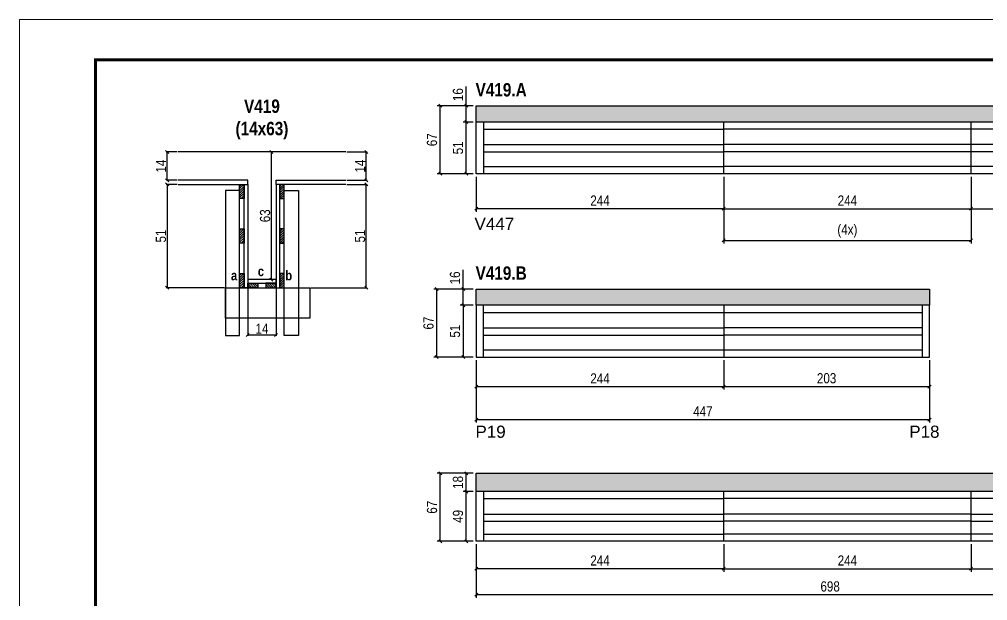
# Model space of a CAD drawing. Extents: x 3309 to 9563, y -2522 to 14608.
# Drawn here: x 4908 to 5863, y 11737 to 12311 of the extents above; entities that cross this region are included whole.
import ezdxf

# ---------------------------------------------------------------- set-up
doc = ezdxf.new("R2010")
doc.units = 0
doc.linetypes.add('DASHED', pattern=[0.75, 0.5, -0.25])
for name, color, linetype in [('5', 5, 'Continuous'), ('COTA', 241, 'Continuous'), ('detalhes', 4, 'Continuous'), ('NOMENCLATURA', 7, 'Continuous'), ('Painéis', 200, 'Continuous'), ('SARR_2.2x7', 40, 'Continuous'), ('SARR_3.5x7', 81, 'Continuous')]:
    doc.layers.add(name, color=color, linetype=linetype)
for name, color, linetype, lineweight in [('CONCRETO', 251, 'Continuous', 25), ('Folhas', 255, 'Continuous', 9), ('SARRAFO DE PRESSAO', 251, 'DASHED', 9)]:
    doc.layers.add(name, color=color, linetype=linetype, lineweight=lineweight)
doc.styles.add('COTA TECNICA', font='techl___.ttf', dxfattribs={"height": 10})
doc.styles.add('COTA TECNICA 2X', font='techl___.ttf', dxfattribs={"height": 10})
doc.styles.get("Standard").update_dxf_attribs({"font": 'arial.ttf'})
doc.styles.add('TECNICA', font='techb___.ttf', dxfattribs={"height": 10})
doc.dimstyles.new('PAINEL', dxfattribs={"dimtxt": 10, "dimasz": 3, "dimexe": 3, "dimexo": 3, "dimgap": 3, "dimtad": 1, "dimdec": 1, "dimzin": 12, "dimdsep": 46, "dimtxsty": 'COTA TECNICA', "dimblk1": 'OBLIQUE', "dimblk2": 'OBLIQUE', "dimsah": 1, "dimcen": 0.9, "dimclrd": 4, "dimclre": 4, "dimclrt": 240, "dimadec": 1, "dimazin": 3, "dimtfac": 1, "dimtdec": 1, "dimtmove": 0, "dimatfit": 3, "dimfxl": 1, "dimtolj": 1, "dimtzin": 12, "dimarcsym": 0})
doc.dimstyles.new('SECAO', dxfattribs={"dimscale": 0.333333, "dimtxt": 5, "dimasz": 9, "dimexe": 3, "dimexo": 3, "dimgap": 3, "dimtad": 1, "dimdec": 1, "dimlfac": 0.5, "dimzin": 12, "dimdsep": 46, "dimtxsty": 'COTA TECNICA 2X', "dimblk1": 'OBLIQUE', "dimblk2": 'OBLIQUE', "dimsah": 1, "dimcen": 0.9, "dimclrd": 4, "dimclre": 4, "dimclrt": 240, "dimadec": 1, "dimazin": 3, "dimtfac": 1, "dimtdec": 1, "dimtmove": 0, "dimatfit": 3, "dimfxl": 1, "dimtolj": 1, "dimtzin": 12, "dimarcsym": 0})
pattern_1 = [(45, (-118387.018, -21131.5717), (-1.122532015, 1.122532015), [])]

# ---------------------------------------------------------------- blocks, each defined once
blk = doc.blocks.new('9999999999')
at = {"layer": 'Folhas'}
blk.add_lwpolyline([(98138.98, 34190.21), (99623.98, 34190.21), (99623.98, 35240.21), (98138.98, 35240.21)], close=True, dxfattribs=at)
at = {"layer": 'Folhas', "color": 30, "const_width": 3}
blk.add_lwpolyline([(98213.98, 34230.21), (99583.98, 34230.21), (99583.98, 35200.21), (98213.98, 35200.21)], close=True, dxfattribs=at)
blk = doc.blocks.new('_Oblique')
at = {"color": 0, "linetype": 'ByBlock', "lineweight": -2}
blk.add_line((-0.5, -0.5), (0.5, 0.5), dxfattribs=at)
blk = doc.blocks.new('*D1393')
at = {"layer": 'COTA', "color": 4, "lineweight": -2, "transparency": 16777216}
for p, q in [((5063.45, 12147.97), (5052.66, 12147.97)), ((5053.66, 12147.97), (5053.66, 12045.97)), ((5110.15, 12045.97), (5052.66, 12045.97))]:
    blk.add_line(p, q, dxfattribs=at)
at = {"layer": 'Defpoints', "color": 0, "transparency": 16777216}
for p in [(5064.45, 12147.97), (5053.66, 12045.97), (5111.15, 12045.97, 0)]:
    blk.add_point(p, dxfattribs=at)
at = {"layer": 'COTA', "color": 4, "lineweight": -2, "transparency": 16777216, "xscale": 3, "yscale": 3, "zscale": 3}
for p, rotation in [((5053.66, 12147.97), 90), ((5053.66, 12045.97), 270)]:
    blk.add_blockref('_Oblique', p, dxfattribs=dict(at, rotation=rotation))
at = {"layer": 'COTA', "color": 240, "transparency": 16777216, "insert": (5047.55, 12096.97), "char_height": 10, "attachment_point": 5, "rotation": 90, "style": 'COTA TECNICA 2X'}
blk.add_mtext('\\A1;51', dxfattribs=at)
blk = doc.blocks.new('*D1394')
at = {"layer": 'COTA', "color": 4, "lineweight": -2, "transparency": 16777216}
for p, q in [((5160.15, 12179.97), (5155.48, 12179.97)), ((5156.48, 12053.97), (5156.48, 12179.97)), ((5160.15, 12053.97), (5155.48, 12053.97))]:
    blk.add_line(p, q, dxfattribs=at)
at = {"layer": 'Defpoints', "color": 0, "transparency": 16777216}
for p in [(5156.48, 12179.97), (5161.15, 12179.97), (5161.15, 12053.97)]:
    blk.add_point(p, dxfattribs=at)
at = {"layer": 'COTA', "color": 4, "lineweight": -2, "transparency": 16777216, "xscale": 3, "yscale": 3, "zscale": 3}
for p, rotation in [((5156.48, 12179.97), 90), ((5156.48, 12053.97), 270)]:
    blk.add_blockref('_Oblique', p, dxfattribs=dict(at, rotation=rotation))
at = {"layer": 'COTA', "color": 240, "transparency": 16777216, "insert": (5150.26, 12116.97), "char_height": 10, "attachment_point": 5, "rotation": 90, "style": 'COTA TECNICA 2X'}
blk.add_mtext('\\A1;63', dxfattribs=at)
blk = doc.blocks.new('*D1395')
at = {"layer": 'COTA', "color": 4, "lineweight": -2, "transparency": 16777216}
for p, q in [((5063.45, 12179.97), (5052.66, 12179.97)), ((5053.66, 12151.97), (5053.66, 12179.97)), ((5063.45, 12151.97), (5052.66, 12151.97))]:
    blk.add_line(p, q, dxfattribs=at)
at = {"layer": 'Defpoints', "color": 0, "transparency": 16777216}
for p in [(5053.66, 12179.97), (5064.45, 12179.97), (5064.45, 12151.97)]:
    blk.add_point(p, dxfattribs=at)
at = {"layer": 'COTA', "color": 4, "lineweight": -2, "transparency": 16777216, "xscale": 3, "yscale": 3, "zscale": 3}
for p, rotation in [((5053.66, 12179.97), 90), ((5053.66, 12151.97), 270)]:
    blk.add_blockref('_Oblique', p, dxfattribs=dict(at, rotation=rotation))
at = {"layer": 'COTA', "color": 240, "transparency": 16777216, "insert": (5047.59, 12165.97), "char_height": 10, "attachment_point": 5, "rotation": 90, "style": 'COTA TECNICA 2X'}
blk.add_mtext('\\A1;14', dxfattribs=at)
blk = doc.blocks.new('*D1396')
at = {"layer": 'COTA', "color": 4, "lineweight": -2, "transparency": 16777216}
for p, q in [((5133.15, 12044.97), (5133.15, 11998.52)), ((5161.15, 12044.97), (5161.15, 11998.52)), ((5133.15, 11999.52), (5161.15, 11999.52))]:
    blk.add_line(p, q, dxfattribs=at)
at = {"layer": 'Defpoints', "color": 0, "transparency": 16777216}
for p in [(5133.15, 12045.97), (5161.15, 12045.97), (5161.15, 11999.52)]:
    blk.add_point(p, dxfattribs=at)
at = {"layer": 'COTA', "color": 4, "lineweight": -2, "transparency": 16777216, "xscale": 3, "yscale": 3, "zscale": 3, "rotation": 180}
blk.add_blockref('_Oblique', (5133.15, 11999.52), dxfattribs=at)
at = {"layer": 'COTA', "color": 4, "lineweight": -2, "transparency": 16777216, "xscale": 3, "yscale": 3, "zscale": 3}
blk.add_blockref('_Oblique', (5161.15, 11999.52), dxfattribs=at)
at = {"layer": 'COTA', "color": 240, "transparency": 16777216, "insert": (5147.15, 12005.59), "char_height": 10, "attachment_point": 5, "style": 'COTA TECNICA 2X'}
blk.add_mtext('\\A1;14', dxfattribs=at)
blk = doc.blocks.new('*D1397')
at = {"layer": 'COTA', "color": 4, "lineweight": -2, "transparency": 16777216}
for p, q in [((5230.85, 12147.97), (5251.08, 12147.97)), ((5250.08, 12045.97), (5250.08, 12147.97)), ((5195.34, 12045.97), (5251.08, 12045.97))]:
    blk.add_line(p, q, dxfattribs=at)
at = {"layer": 'Defpoints', "color": 0, "transparency": 16777216}
for p in [(5229.85, 12147.97), (5250.08, 12147.97), (5194.34, 12045.97)]:
    blk.add_point(p, dxfattribs=at)
at = {"layer": 'COTA', "color": 4, "lineweight": -2, "transparency": 16777216, "xscale": 3, "yscale": 3, "zscale": 3}
for p, rotation in [((5250.08, 12147.97), 90), ((5250.08, 12045.97), 270)]:
    blk.add_blockref('_Oblique', p, dxfattribs=dict(at, rotation=rotation))
at = {"layer": 'COTA', "color": 240, "transparency": 16777216, "insert": (5243.97, 12096.97), "char_height": 10, "attachment_point": 5, "rotation": 90, "style": 'COTA TECNICA 2X'}
blk.add_mtext('\\A1;51', dxfattribs=at)
blk = doc.blocks.new('*D1398')
at = {"layer": 'COTA', "color": 4, "lineweight": -2, "transparency": 16777216}
for p, q in [((5230.85, 12179.97), (5251.08, 12179.97)), ((5250.08, 12151.97), (5250.08, 12179.97)), ((5230.85, 12151.97), (5251.08, 12151.97))]:
    blk.add_line(p, q, dxfattribs=at)
at = {"layer": 'Defpoints', "color": 0, "transparency": 16777216}
for p in [(5229.85, 12179.97), (5250.08, 12179.97), (5229.85, 12151.97)]:
    blk.add_point(p, dxfattribs=at)
at = {"layer": 'COTA', "color": 4, "lineweight": -2, "transparency": 16777216, "xscale": 3, "yscale": 3, "zscale": 3}
for p, rotation in [((5250.08, 12179.97), 90), ((5250.08, 12151.97), 270)]:
    blk.add_blockref('_Oblique', p, dxfattribs=dict(at, rotation=rotation))
at = {"layer": 'COTA', "color": 240, "transparency": 16777216, "insert": (5244.01, 12165.97), "char_height": 10, "attachment_point": 5, "rotation": 90, "style": 'COTA TECNICA 2X'}
blk.add_mtext('\\A1;14', dxfattribs=at)
blk = doc.blocks.new('*D1399')
at = {"layer": 'COTA', "color": 4, "linetype": 'ByBlock', "lineweight": -2, "transparency": 16777216}
for p, q in [((5358.62, 12155.46), (5358.62, 12120.92)), ((5602.62, 12155.46), (5602.62, 12120.92)), ((5602.62, 12123.92), (5358.62, 12123.92))]:
    blk.add_line(p, q, dxfattribs=at)
at = {"layer": 'Defpoints', "color": 0, "linetype": 'ByBlock', "transparency": 16777216}
for p in [(5358.62, 12158.46), (5602.62, 12158.46), (5358.62, 12123.92)]:
    blk.add_point(p, dxfattribs=at)
at = {"layer": 'COTA', "color": 4, "linetype": 'ByBlock', "lineweight": -2, "transparency": 16777216, "xscale": 3, "yscale": 3, "zscale": 3, "rotation": 180}
blk.add_blockref('_Oblique', (5358.62, 12123.92), dxfattribs=at)
at = {"layer": 'COTA', "color": 4, "linetype": 'ByBlock', "lineweight": -2, "transparency": 16777216, "xscale": 3, "yscale": 3, "zscale": 3}
blk.add_blockref('_Oblique', (5602.62, 12123.92), dxfattribs=at)
at = {"layer": 'COTA', "color": 240, "linetype": 'ByBlock', "transparency": 16777216, "insert": (5480.62, 12131.99), "char_height": 10, "attachment_point": 5, "style": 'COTA TECNICA'}
blk.add_mtext('\\A1;244', dxfattribs=at)
blk = doc.blocks.new('*D1400')
at = {"layer": 'COTA', "color": 4, "lineweight": -2, "transparency": 16777216}
for p, q in [((5602.62, 12155.46), (5602.62, 12120.92)), ((5846.62, 12155.46), (5846.62, 12120.92)), ((5602.62, 12123.92), (5846.62, 12123.92))]:
    blk.add_line(p, q, dxfattribs=at)
at = {"layer": 'Defpoints', "color": 0, "transparency": 16777216}
for p in [(5602.62, 12158.46, 0), (5846.62, 12158.46, 0), (5846.62, 12123.92)]:
    blk.add_point(p, dxfattribs=at)
at = {"layer": 'COTA', "color": 4, "lineweight": -2, "transparency": 16777216, "xscale": 3, "yscale": 3, "zscale": 3, "rotation": 180}
blk.add_blockref('_Oblique', (5602.62, 12123.92), dxfattribs=at)
at = {"layer": 'COTA', "color": 4, "lineweight": -2, "transparency": 16777216, "xscale": 3, "yscale": 3, "zscale": 3}
blk.add_blockref('_Oblique', (5846.62, 12123.92), dxfattribs=at)
at = {"layer": 'COTA', "color": 240, "transparency": 16777216, "insert": (5724.62, 12131.99), "char_height": 10, "attachment_point": 5, "style": 'COTA TECNICA'}
blk.add_mtext('\\A1;244', dxfattribs=at)
blk = doc.blocks.new('*D1401')
at = {"layer": 'COTA', "color": 4, "lineweight": -2, "transparency": 16777216}
for p, q in [((5846.62, 12155.46), (5846.62, 12120.92)), ((5995.62, 12155.46), (5995.62, 12120.92)), ((5846.62, 12123.92), (5995.62, 12123.92))]:
    blk.add_line(p, q, dxfattribs=at)
at = {"layer": 'Defpoints', "color": 0, "transparency": 16777216}
for p in [(5846.62, 12158.46, 0), (5995.62, 12158.46, 0), (5995.62, 12123.92)]:
    blk.add_point(p, dxfattribs=at)
at = {"layer": 'COTA', "color": 4, "lineweight": -2, "transparency": 16777216, "xscale": 3, "yscale": 3, "zscale": 3, "rotation": 180}
blk.add_blockref('_Oblique', (5846.62, 12123.92), dxfattribs=at)
at = {"layer": 'COTA', "color": 4, "lineweight": -2, "transparency": 16777216, "xscale": 3, "yscale": 3, "zscale": 3}
blk.add_blockref('_Oblique', (5995.62, 12123.92), dxfattribs=at)
at = {"layer": 'COTA', "color": 240, "transparency": 16777216, "insert": (5921.12, 12132.02), "char_height": 10, "attachment_point": 5, "style": 'COTA TECNICA'}
blk.add_mtext('\\A1;149', dxfattribs=at)
blk = doc.blocks.new('*D1402')
at = {"layer": 'COTA', "color": 4, "lineweight": -2, "transparency": 16777216}
for p, q in [((5355.62, 12209.46), (5345.67, 12209.46)), ((5348.67, 12158.46), (5348.67, 12209.46)), ((5355.62, 12158.46), (5345.67, 12158.46))]:
    blk.add_line(p, q, dxfattribs=at)
at = {"layer": 'Defpoints', "color": 0, "transparency": 16777216}
for p in [(5348.67, 12209.46), (5358.62, 12209.46), (5358.62, 12158.46)]:
    blk.add_point(p, dxfattribs=at)
at = {"layer": 'COTA', "color": 4, "lineweight": -2, "transparency": 16777216, "xscale": 3, "yscale": 3, "zscale": 3}
for p, rotation in [((5348.67, 12209.46), 90), ((5348.67, 12158.46), 270)]:
    blk.add_blockref('_Oblique', p, dxfattribs=dict(at, rotation=rotation))
at = {"layer": 'COTA', "color": 240, "transparency": 16777216, "insert": (5340.56, 12183.96), "char_height": 10, "attachment_point": 5, "rotation": 90, "style": 'COTA TECNICA'}
blk.add_mtext('\\A1;51', dxfattribs=at)
blk = doc.blocks.new('*D1403')
at = {"layer": 'COTA', "color": 4, "lineweight": -2, "transparency": 16777216}
for p, q in [((5348.67, 12225.46), (5348.67, 12244.48)), ((5355.62, 12225.46), (5345.67, 12225.46)), ((5348.67, 12209.46), (5348.67, 12225.46)), ((5355.62, 12209.46), (5345.67, 12209.46))]:
    blk.add_line(p, q, dxfattribs=at)
at = {"layer": 'Defpoints', "color": 0, "transparency": 16777216}
for p in [(5348.67, 12225.46), (5358.62, 12225.46), (5358.62, 12209.46)]:
    blk.add_point(p, dxfattribs=at)
at = {"layer": 'COTA', "color": 4, "lineweight": -2, "transparency": 16777216, "xscale": 3, "yscale": 3, "zscale": 3}
for p, rotation in [((5348.67, 12225.46), 90), ((5348.67, 12209.46), 270)]:
    blk.add_blockref('_Oblique', p, dxfattribs=dict(at, rotation=rotation))
at = {"layer": 'COTA', "color": 240, "transparency": 16777216, "insert": (5340.57, 12236.47), "char_height": 10, "attachment_point": 5, "rotation": 90, "style": 'COTA TECNICA'}
blk.add_mtext('\\A1;16', dxfattribs=at)
blk = doc.blocks.new('*D1404')
at = {"layer": 'COTA', "color": 4, "lineweight": -2, "transparency": 16777216}
for p, q in [((5355.62, 12225.46), (5320.04, 12225.46)), ((5323.04, 12158.46), (5323.04, 12225.46)), ((5355.62, 12158.46), (5320.04, 12158.46))]:
    blk.add_line(p, q, dxfattribs=at)
at = {"layer": 'Defpoints', "color": 0, "transparency": 16777216}
for p in [(5323.04, 12225.46), (5358.62, 12225.46), (5358.62, 12158.46)]:
    blk.add_point(p, dxfattribs=at)
at = {"layer": 'COTA', "color": 4, "lineweight": -2, "transparency": 16777216, "xscale": 3, "yscale": 3, "zscale": 3}
for p, rotation in [((5323.04, 12225.46), 90), ((5323.04, 12158.46), 270)]:
    blk.add_blockref('_Oblique', p, dxfattribs=dict(at, rotation=rotation))
at = {"layer": 'COTA', "color": 240, "transparency": 16777216, "insert": (5314.94, 12191.96), "char_height": 10, "attachment_point": 5, "rotation": 90, "style": 'COTA TECNICA'}
blk.add_mtext('\\A1;67', dxfattribs=at)
blk = doc.blocks.new('*D1405')
at = {"layer": 'COTA', "color": 4, "lineweight": -2, "transparency": 16777216}
for p, q in [((5602.62, 12155.46), (5602.62, 12089.69)), ((5846.62, 12155.46), (5846.62, 12089.69)), ((5602.62, 12092.69), (5846.62, 12092.69))]:
    blk.add_line(p, q, dxfattribs=at)
at = {"layer": 'Defpoints', "color": 0, "transparency": 16777216}
for p in [(5602.62, 12158.46), (5846.62, 12158.46), (5846.62, 12092.69)]:
    blk.add_point(p, dxfattribs=at)
at = {"layer": 'COTA', "color": 4, "lineweight": -2, "transparency": 16777216, "xscale": 3, "yscale": 3, "zscale": 3, "rotation": 180}
blk.add_blockref('_Oblique', (5602.62, 12092.69), dxfattribs=at)
at = {"layer": 'COTA', "color": 4, "lineweight": -2, "transparency": 16777216, "xscale": 3, "yscale": 3, "zscale": 3}
blk.add_blockref('_Oblique', (5846.62, 12092.69), dxfattribs=at)
at = {"layer": 'COTA', "color": 240, "transparency": 16777216, "insert": (5724.62, 12101.91), "char_height": 10, "attachment_point": 5, "style": 'COTA TECNICA'}
blk.add_mtext('\\A1;(4x)', dxfattribs=at)
blk = doc.blocks.new('*D1410')
at = {"layer": 'COTA', "color": 4, "lineweight": -2, "transparency": 16777216}
for p, q in [((5358.62, 11974.66), (5358.62, 11912.99)), ((5805.62, 11974.66), (5805.62, 11912.99)), ((5358.62, 11915.99), (5805.62, 11915.99))]:
    blk.add_line(p, q, dxfattribs=at)
at = {"layer": 'Defpoints', "color": 0, "transparency": 16777216}
for p in [(5358.62, 11977.66), (5805.62, 11977.66), (5805.62, 11915.99)]:
    blk.add_point(p, dxfattribs=at)
at = {"layer": 'COTA', "color": 4, "lineweight": -2, "transparency": 16777216, "xscale": 3, "yscale": 3, "zscale": 3, "rotation": 180}
blk.add_blockref('_Oblique', (5358.62, 11915.99), dxfattribs=at)
at = {"layer": 'COTA', "color": 4, "lineweight": -2, "transparency": 16777216, "xscale": 3, "yscale": 3, "zscale": 3}
blk.add_blockref('_Oblique', (5805.62, 11915.99), dxfattribs=at)
at = {"layer": 'COTA', "color": 240, "transparency": 16777216, "insert": (5582.12, 11924.07), "char_height": 10, "attachment_point": 5, "style": 'COTA TECNICA'}
blk.add_mtext('\\A1;447', dxfattribs=at)
blk = doc.blocks.new('*D1411')
at = {"layer": 'COTA', "color": 4, "lineweight": -2, "transparency": 16777216}
for p, q in [((5358.62, 11974.66), (5358.62, 11945.48)), ((5602.62, 11974.66), (5602.62, 11945.48)), ((5358.62, 11948.48), (5602.62, 11948.48))]:
    blk.add_line(p, q, dxfattribs=at)
at = {"layer": 'Defpoints', "color": 0, "transparency": 16777216}
for p in [(5358.62, 11977.66), (5602.62, 11977.66), (5602.62, 11948.48)]:
    blk.add_point(p, dxfattribs=at)
at = {"layer": 'COTA', "color": 4, "lineweight": -2, "transparency": 16777216, "xscale": 3, "yscale": 3, "zscale": 3, "rotation": 180}
blk.add_blockref('_Oblique', (5358.62, 11948.48), dxfattribs=at)
at = {"layer": 'COTA', "color": 4, "lineweight": -2, "transparency": 16777216, "xscale": 3, "yscale": 3, "zscale": 3}
blk.add_blockref('_Oblique', (5602.62, 11948.48), dxfattribs=at)
at = {"layer": 'COTA', "color": 240, "transparency": 16777216, "insert": (5480.62, 11956.55), "char_height": 10, "attachment_point": 5, "style": 'COTA TECNICA'}
blk.add_mtext('\\A1;244', dxfattribs=at)
blk = doc.blocks.new('*D1406')
at = {"layer": 'COTA', "color": 4, "lineweight": -2, "transparency": 16777216}
for p, q in [((5602.62, 11974.66), (5602.62, 11945.48)), ((5805.62, 11974.66), (5805.62, 11945.48)), ((5602.62, 11948.48), (5805.62, 11948.48))]:
    blk.add_line(p, q, dxfattribs=at)
at = {"layer": 'Defpoints', "color": 0, "transparency": 16777216}
for p in [(5602.62, 11977.66), (5805.62, 11977.66), (5805.62, 11948.48)]:
    blk.add_point(p, dxfattribs=at)
at = {"layer": 'COTA', "color": 4, "lineweight": -2, "transparency": 16777216, "xscale": 3, "yscale": 3, "zscale": 3, "rotation": 180}
blk.add_blockref('_Oblique', (5602.62, 11948.48), dxfattribs=at)
at = {"layer": 'COTA', "color": 4, "lineweight": -2, "transparency": 16777216, "xscale": 3, "yscale": 3, "zscale": 3}
blk.add_blockref('_Oblique', (5805.62, 11948.48), dxfattribs=at)
at = {"layer": 'COTA', "color": 240, "transparency": 16777216, "insert": (5704.12, 11956.7), "char_height": 10, "attachment_point": 5, "style": 'COTA TECNICA'}
blk.add_mtext('\\A1;203', dxfattribs=at)
blk = doc.blocks.new('*D1407')
at = {"layer": 'COTA', "color": 4, "lineweight": -2, "transparency": 16777216}
for p, q in [((5355.62, 12028.66), (5342.72, 12028.66)), ((5345.72, 12028.66), (5345.72, 11977.66)), ((5355.62, 11977.66), (5342.72, 11977.66))]:
    blk.add_line(p, q, dxfattribs=at)
at = {"layer": 'Defpoints', "color": 0, "transparency": 16777216}
for p in [(5358.62, 12028.66), (5345.72, 11977.66), (5358.62, 11977.66)]:
    blk.add_point(p, dxfattribs=at)
at = {"layer": 'COTA', "color": 4, "lineweight": -2, "transparency": 16777216, "xscale": 3, "yscale": 3, "zscale": 3}
for p, rotation in [((5345.72, 12028.66), 90), ((5345.72, 11977.66), 270)]:
    blk.add_blockref('_Oblique', p, dxfattribs=dict(at, rotation=rotation))
at = {"layer": 'COTA', "color": 240, "transparency": 16777216, "insert": (5337.61, 12003.16), "char_height": 10, "attachment_point": 5, "rotation": 90, "style": 'COTA TECNICA'}
blk.add_mtext('\\A1;51', dxfattribs=at)
blk = doc.blocks.new('*D1408')
at = {"layer": 'COTA', "color": 4, "lineweight": -2, "transparency": 16777216}
for p, q in [((5345.72, 12044.66), (5345.72, 12063.67)), ((5355.62, 12044.66), (5342.72, 12044.66)), ((5345.72, 12028.66), (5345.72, 12044.66)), ((5355.62, 12028.66), (5342.72, 12028.66))]:
    blk.add_line(p, q, dxfattribs=at)
at = {"layer": 'Defpoints', "color": 0, "transparency": 16777216}
for p in [(5345.72, 12044.66), (5358.62, 12044.66), (5358.62, 12028.66)]:
    blk.add_point(p, dxfattribs=at)
at = {"layer": 'COTA', "color": 4, "lineweight": -2, "transparency": 16777216, "xscale": 3, "yscale": 3, "zscale": 3}
for p, rotation in [((5345.72, 12044.66), 90), ((5345.72, 12028.66), 270)]:
    blk.add_blockref('_Oblique', p, dxfattribs=dict(at, rotation=rotation))
at = {"layer": 'COTA', "color": 240, "transparency": 16777216, "insert": (5337.62, 12055.67), "char_height": 10, "attachment_point": 5, "rotation": 90, "style": 'COTA TECNICA'}
blk.add_mtext('\\A1;16', dxfattribs=at)
blk = doc.blocks.new('*D1409')
at = {"layer": 'COTA', "color": 4, "lineweight": -2, "transparency": 16777216}
for p, q in [((5355.62, 12044.66), (5316.56, 12044.66)), ((5319.56, 11977.66), (5319.56, 12044.66)), ((5355.62, 11977.66), (5316.56, 11977.66))]:
    blk.add_line(p, q, dxfattribs=at)
at = {"layer": 'Defpoints', "color": 0, "transparency": 16777216}
for p in [(5319.56, 12044.66), (5358.62, 12044.66), (5358.62, 11977.66)]:
    blk.add_point(p, dxfattribs=at)
at = {"layer": 'COTA', "color": 4, "lineweight": -2, "transparency": 16777216, "xscale": 3, "yscale": 3, "zscale": 3}
for p, rotation in [((5319.56, 12044.66), 90), ((5319.56, 11977.66), 270)]:
    blk.add_blockref('_Oblique', p, dxfattribs=dict(at, rotation=rotation))
at = {"layer": 'COTA', "color": 240, "transparency": 16777216, "insert": (5311.45, 12011.16), "char_height": 10, "attachment_point": 5, "rotation": 90, "style": 'COTA TECNICA'}
blk.add_mtext('\\A1;67', dxfattribs=at)
blk = doc.blocks.new('*D1412')
at = {"layer": 'COTA', "color": 4, "linetype": 'ByBlock', "lineweight": -2, "transparency": 16777216}
for p, q in [((5358.62, 11792.99), (5358.62, 11765.87)), ((5602.62, 11792.99), (5602.62, 11765.87)), ((5602.62, 11768.87), (5358.62, 11768.87))]:
    blk.add_line(p, q, dxfattribs=at)
at = {"layer": 'Defpoints', "color": 0, "linetype": 'ByBlock', "transparency": 16777216}
for p in [(5358.62, 11795.99), (5602.62, 11795.99), (5358.62, 11768.87)]:
    blk.add_point(p, dxfattribs=at)
at = {"layer": 'COTA', "color": 4, "linetype": 'ByBlock', "lineweight": -2, "transparency": 16777216, "xscale": 3, "yscale": 3, "zscale": 3, "rotation": 180}
blk.add_blockref('_Oblique', (5358.62, 11768.87), dxfattribs=at)
at = {"layer": 'COTA', "color": 4, "linetype": 'ByBlock', "lineweight": -2, "transparency": 16777216, "xscale": 3, "yscale": 3, "zscale": 3}
blk.add_blockref('_Oblique', (5602.62, 11768.87), dxfattribs=at)
at = {"layer": 'COTA', "color": 240, "linetype": 'ByBlock', "transparency": 16777216, "insert": (5480.62, 11776.94), "char_height": 10, "attachment_point": 5, "style": 'COTA TECNICA'}
blk.add_mtext('\\A1;244', dxfattribs=at)
blk = doc.blocks.new('*D1413')
at = {"layer": 'COTA', "color": 4, "lineweight": -2, "transparency": 16777216}
for p, q in [((5602.62, 11792.99), (5602.62, 11765.87)), ((5846.62, 11792.99), (5846.62, 11765.87)), ((5602.62, 11768.87), (5846.62, 11768.87))]:
    blk.add_line(p, q, dxfattribs=at)
at = {"layer": 'Defpoints', "color": 0, "transparency": 16777216}
for p in [(5602.62, 11795.99, 0), (5846.62, 11795.99, 0), (5846.62, 11768.87)]:
    blk.add_point(p, dxfattribs=at)
at = {"layer": 'COTA', "color": 4, "lineweight": -2, "transparency": 16777216, "xscale": 3, "yscale": 3, "zscale": 3, "rotation": 180}
blk.add_blockref('_Oblique', (5602.62, 11768.87), dxfattribs=at)
at = {"layer": 'COTA', "color": 4, "lineweight": -2, "transparency": 16777216, "xscale": 3, "yscale": 3, "zscale": 3}
blk.add_blockref('_Oblique', (5846.62, 11768.87), dxfattribs=at)
at = {"layer": 'COTA', "color": 240, "transparency": 16777216, "insert": (5724.62, 11776.94), "char_height": 10, "attachment_point": 5, "style": 'COTA TECNICA'}
blk.add_mtext('\\A1;244', dxfattribs=at)
blk = doc.blocks.new('*D1414')
at = {"layer": 'COTA', "color": 4, "lineweight": -2, "transparency": 16777216}
for p, q in [((5846.62, 11792.99), (5846.62, 11765.87)), ((6056.62, 11792.99), (6056.62, 11765.87)), ((5846.62, 11768.87), (6056.62, 11768.87))]:
    blk.add_line(p, q, dxfattribs=at)
at = {"layer": 'Defpoints', "color": 0, "transparency": 16777216}
for p in [(5846.62, 11795.99, 0), (6056.62, 11795.99, 0), (6056.62, 11768.87)]:
    blk.add_point(p, dxfattribs=at)
at = {"layer": 'COTA', "color": 4, "lineweight": -2, "transparency": 16777216, "xscale": 3, "yscale": 3, "zscale": 3, "rotation": 180}
blk.add_blockref('_Oblique', (5846.62, 11768.87), dxfattribs=at)
at = {"layer": 'COTA', "color": 4, "lineweight": -2, "transparency": 16777216, "xscale": 3, "yscale": 3, "zscale": 3}
blk.add_blockref('_Oblique', (6056.62, 11768.87), dxfattribs=at)
at = {"layer": 'COTA', "color": 240, "transparency": 16777216, "insert": (5951.62, 11776.97), "char_height": 10, "attachment_point": 5, "style": 'COTA TECNICA'}
blk.add_mtext('\\A1;210', dxfattribs=at)
blk = doc.blocks.new('*D1415')
at = {"layer": 'COTA', "color": 4, "lineweight": -2, "transparency": 16777216}
for p, q in [((5358.62, 11792.99), (5358.62, 11740.21)), ((6056.62, 11792.99), (6056.62, 11740.21)), ((6056.62, 11743.21), (5358.62, 11743.21))]:
    blk.add_line(p, q, dxfattribs=at)
at = {"layer": 'Defpoints', "color": 0, "transparency": 16777216}
for p in [(5358.62, 11795.99, 0), (6056.62, 11795.99, 0), (5358.62, 11743.21)]:
    blk.add_point(p, dxfattribs=at)
at = {"layer": 'COTA', "color": 4, "lineweight": -2, "transparency": 16777216, "xscale": 3, "yscale": 3, "zscale": 3, "rotation": 180}
blk.add_blockref('_Oblique', (5358.62, 11743.21), dxfattribs=at)
at = {"layer": 'COTA', "color": 4, "lineweight": -2, "transparency": 16777216, "xscale": 3, "yscale": 3, "zscale": 3}
blk.add_blockref('_Oblique', (6056.62, 11743.21), dxfattribs=at)
at = {"layer": 'COTA', "color": 240, "transparency": 16777216, "insert": (5707.62, 11751.34), "char_height": 10, "attachment_point": 5, "style": 'COTA TECNICA'}
blk.add_mtext('\\A1;698', dxfattribs=at)
blk = doc.blocks.new('*D1416')
at = {"layer": 'COTA', "color": 4, "lineweight": -2, "transparency": 16777216}
for p, q in [((5355.62, 11844.99), (5345.67, 11844.99)), ((5348.67, 11795.99), (5348.67, 11844.99)), ((5355.62, 11795.99), (5345.67, 11795.99))]:
    blk.add_line(p, q, dxfattribs=at)
at = {"layer": 'Defpoints', "color": 0, "transparency": 16777216}
for p in [(5348.67, 11844.99), (5358.62, 11844.99), (5358.62, 11795.99)]:
    blk.add_point(p, dxfattribs=at)
at = {"layer": 'COTA', "color": 4, "lineweight": -2, "transparency": 16777216, "xscale": 3, "yscale": 3, "zscale": 3}
for p, rotation in [((5348.67, 11844.99), 90), ((5348.67, 11795.99), 270)]:
    blk.add_blockref('_Oblique', p, dxfattribs=dict(at, rotation=rotation))
at = {"layer": 'COTA', "color": 240, "transparency": 16777216, "insert": (5340.57, 11820.49), "char_height": 10, "attachment_point": 5, "rotation": 90, "style": 'COTA TECNICA'}
blk.add_mtext('\\A1;49', dxfattribs=at)
blk = doc.blocks.new('*D1417')
at = {"layer": 'COTA', "color": 4, "lineweight": -2, "transparency": 16777216}
for p, q in [((5355.62, 11862.99), (5345.67, 11862.99)), ((5348.67, 11844.99), (5348.67, 11862.99)), ((5355.62, 11844.99), (5345.67, 11844.99))]:
    blk.add_line(p, q, dxfattribs=at)
at = {"layer": 'Defpoints', "color": 0, "transparency": 16777216}
for p in [(5348.67, 11862.99), (5358.62, 11862.99), (5358.62, 11844.99)]:
    blk.add_point(p, dxfattribs=at)
at = {"layer": 'COTA', "color": 4, "lineweight": -2, "transparency": 16777216, "xscale": 3, "yscale": 3, "zscale": 3}
for p, rotation in [((5348.67, 11862.99), 90), ((5348.67, 11844.99), 270)]:
    blk.add_blockref('_Oblique', p, dxfattribs=dict(at, rotation=rotation))
at = {"layer": 'COTA', "color": 240, "transparency": 16777216, "insert": (5340.57, 11853.99), "char_height": 10, "attachment_point": 5, "rotation": 90, "style": 'COTA TECNICA'}
blk.add_mtext('\\A1;18', dxfattribs=at)
blk = doc.blocks.new('*D1418')
at = {"layer": 'COTA', "color": 4, "lineweight": -2, "transparency": 16777216}
for p, q in [((5355.62, 11862.99), (5320.04, 11862.99)), ((5323.04, 11795.99), (5323.04, 11862.99)), ((5355.62, 11795.99), (5320.04, 11795.99))]:
    blk.add_line(p, q, dxfattribs=at)
at = {"layer": 'Defpoints', "color": 0, "transparency": 16777216}
for p in [(5323.04, 11862.99), (5358.62, 11862.99), (5358.62, 11795.99)]:
    blk.add_point(p, dxfattribs=at)
at = {"layer": 'COTA', "color": 4, "lineweight": -2, "transparency": 16777216, "xscale": 3, "yscale": 3, "zscale": 3}
for p, rotation in [((5323.04, 11862.99), 90), ((5323.04, 11795.99), 270)]:
    blk.add_blockref('_Oblique', p, dxfattribs=dict(at, rotation=rotation))
at = {"layer": 'COTA', "color": 240, "transparency": 16777216, "insert": (5314.94, 11829.49), "char_height": 10, "attachment_point": 5, "rotation": 90, "style": 'COTA TECNICA'}
blk.add_mtext('\\A1;67', dxfattribs=at)

msp = doc.modelspace()

# ---------------------------------------------------------------- hatches: boundary and pattern name
at = {"layer": 'COTA'}
h = msp.add_hatch(dxfattribs=at)
h.set_pattern_fill('AR-CONC', color=256, scale=0.03)
h.set_pattern_definition([(50, (1616.512, 2673.1487), (5.46554, -0.4781726), [0.5715, -6.2865]), (355, (1616.512, 2673.1487), (-1.0573026, 5.7317054), [0.4572, -5.0292175]), (100.451445, (1616.9676, 2673.109), (4.4082374, 5.2535326), [0.4857003, -5.3427073]), (46.1842, (1616.512, 2674.673), (8.1323712, -1.26127), [0.85725, -9.42975]), (96.63556, (1617.19, 2674.568), (7.122124, 7.422784), [0.728551, -8.014068]), (351.18415, (1616.512, 2674.673), (7.122124, 7.422784), [0.685799, -7.543792]), (21, (1617.274, 2674.2917), (4.5484317, -3.067956), [0.5715, -6.2865]), (326, (1617.274, 2674.2917), (1.854061, 5.525639), [0.4572, -5.0292]), (71.451445, (1617.653, 2674.036), (6.4024926, 2.457683), [0.4857003, -5.342698]), (37.5, (1616.5122, 2673.1487), (0.0926581, 2.53665117), [0, -4.96824, 0, -5.1054, 0, -5.04825]), (7.5, (1616.5122, 2673.1487), (2.0045899, 3.00541724), [0, -2.91084, 0, -4.85394, 0, -1.92405]), (327.5, (1614.813, 2673.1487), (4.06771786, -0.1718623), [0, -1.905, 0, -5.9436, 0, -7.8867]), (317.5, (1614.051, 2673.1487), (4.4438754, 0.7627947), [0, -2.4765, 0, -3.94716, 0, -5.6007])])
h.paths.add_polyline_path([(5995.62, 12209.46), (5995.62, 12225.46), (5358.62, 12225.46), (5358.62, 12209.46)])
h = msp.add_hatch(dxfattribs=at)
h.set_pattern_fill('AR-CONC', color=256, scale=0.03)
h.set_pattern_definition([(50, (1634.7224, -160.5186), (5.46554, -0.4781726), [0.5715, -6.2865]), (355, (1634.7224, -160.5186), (-1.0573026, 5.7317054), [0.4572, -5.0292175]), (100.451445, (1635.178, -160.5585), (4.4082374, 5.2535326), [0.4857003, -5.3427073]), (46.1842, (1634.7224, -158.9946), (8.1323712, -1.26127), [0.85725, -9.42975]), (96.63556, (1635.4, -159.1), (7.122124, 7.4227837), [0.7285507, -8.014068]), (351.18415, (1634.722, -158.995), (7.122124, 7.422784), [0.685799, -7.543792]), (21, (1635.4844, -159.3756), (4.5484317, -3.067956), [0.5715, -6.2865]), (326, (1635.4844, -159.3756), (1.8540609, 5.525639), [0.4572, -5.0292]), (71.451445, (1635.8634, -159.6313), (6.4024926, 2.457683), [0.4857003, -5.3426981]), (37.5, (1634.7224, -160.5186), (0.0926581, 2.53665117), [0, -4.96824, 0, -5.1054, 0, -5.04825]), (7.5, (1634.7224, -160.5186), (2.0045899, 3.00541724), [0, -2.91084, 0, -4.85394, 0, -1.92405]), (327.5, (1633.0231, -160.5186), (4.06771786, -0.17186232), [0, -1.905, 0, -5.9436, 0, -7.8867]), (317.5, (1632.261, -160.5186), (4.4438754, 0.7627947), [0, -2.4765, 0, -3.94716, 0, -5.6007])])
h.paths.add_polyline_path([(5358.62, 12044.66), (5358.62, 12028.66), (5805.62, 12028.66), (5805.62, 12044.66)])
h = msp.add_hatch(dxfattribs=at)
h.set_pattern_fill('AR-CONC', color=256, scale=0.03)
h.set_pattern_definition([(50, (0, -13.512), (5.46554, -0.4781726), [0.5715, -6.2865]), (355, (0, -13.512), (-1.0573026, 5.7317054), [0.4572, -5.0292175]), (100.451445, (0.4555, -13.552), (4.4082374, 5.2535326), [0.4857003, -5.3427073]), (46.1842, (0, -11.988), (8.1323712, -1.26127), [0.85725, -9.42975]), (96.63556, (0.678, -12.093), (7.122124, 7.4227837), [0.7285507, -8.014068]), (351.18415, (0, -11.988), (7.122124, 7.422784), [0.685799, -7.543792]), (21, (0.762, -12.369), (4.5484317, -3.067956), [0.5715, -6.2865]), (326, (0.762, -12.369), (1.8540609, 5.525639), [0.4572, -5.0292]), (71.451445, (1.141, -12.625), (6.4024926, 2.457683), [0.4857003, -5.3426981]), (37.5, (0, -13.5122), (0.0926581, 2.53665117), [0, -4.96824, 0, -5.1054, 0, -5.04825]), (7.5, (0, -13.5122), (2.0045899, 3.00541724), [0, -2.91084, 0, -4.85394, 0, -1.92405]), (327.5, (-1.6993, -13.5122), (4.06771786, -0.17186232), [0, -1.905, 0, -5.9436, 0, -7.8867]), (317.5, (-2.4613, -13.5122), (4.4438754, 0.7627947), [0, -2.4765, 0, -3.94716, 0, -5.6007])])
h.paths.add_polyline_path([(6086.62, 11846.99), (6269.62, 11846.99), (6269.62, 11862.99), (5358.62, 11862.99), (5358.62, 11844.99), (6056.62, 11844.99), (6056.62, 11795.99), (6086.62, 11795.99)])
at = {"layer": 'SARR_2.2x7'}
h = msp.add_hatch(dxfattribs=at)
h.set_pattern_fill('ANSI31', color=256, scale=0.5)
h.set_pattern_definition([(45, (-118387.018, -21087.5717), (-1.122532015, 1.122532015), [])])
h.paths.add_polyline_path([(5125.15, 12133.97), (5129.55, 12133.97), (5129.55, 12147.97), (5125.15, 12147.97)])
h = msp.add_hatch(dxfattribs=at)
h.set_pattern_fill('ANSI31', color=256, scale=0.5)
h.set_pattern_definition([(45, (-118397.018, -21087.5717), (-1.122532015, 1.122532015), [])])
h.paths.add_polyline_path([(5169.15, 12133.97), (5164.75, 12133.97), (5164.75, 12147.97), (5169.15, 12147.97)])
h = msp.add_hatch(dxfattribs=at)
h.set_pattern_fill('ANSI31', color=256, scale=0.5)
h.set_pattern_definition(pattern_1)
h.paths.add_polyline_path([(5125.15, 12089.97), (5129.55, 12089.97), (5129.55, 12103.97), (5125.15, 12103.97)])
h = msp.add_hatch(dxfattribs=at)
h.set_pattern_fill('ANSI31', color=256, scale=0.5)
h.set_pattern_definition(pattern_1)
h.paths.add_polyline_path([(5169.15, 12089.97), (5164.75, 12089.97), (5164.75, 12103.97), (5169.15, 12103.97)])
h = msp.add_hatch(dxfattribs=at)
h.set_pattern_fill('ANSI31', color=256, scale=0.5)
h.set_pattern_definition([(45, (-118387.018, -21175.5717), (-1.122532015, 1.122532015), [])])
h.paths.add_polyline_path([(5125.15, 12045.97), (5129.55, 12045.97), (5129.55, 12059.97), (5125.15, 12059.97)])
h = msp.add_hatch(dxfattribs=at)
h.set_pattern_fill('ANSI31', color=256, scale=0.5)
h.set_pattern_definition([(45, (-118397.018, -21175.5717), (-1.122532015, 1.122532015), [])])
h.paths.add_polyline_path([(5169.15, 12045.97), (5164.75, 12045.97), (5164.75, 12059.97), (5169.15, 12059.97)])
h = msp.add_hatch(dxfattribs=at)
h.set_pattern_fill('ANSI31', color=256, scale=0.5, angle=90)
h.set_pattern_definition([(135, (38368.6903, -111466.2027), (-1.122532015, -1.122532015), [])])
h.paths.add_polyline_path([(5143.15, 12045.97), (5143.15, 12050.37), (5133.15, 12050.37), (5133.15, 12045.97)])
h = msp.add_hatch(dxfattribs=at)
h.set_pattern_fill('ANSI31', color=256, scale=0.5, angle=90)
h.set_pattern_definition([(135, (38358.6903, -111466.2027), (-1.122532015, -1.122532015), [])])
h.paths.add_polyline_path([(5151.15, 12050.37), (5151.15, 12045.97), (5161.15, 12045.97), (5161.15, 12050.37)])

# ---------------------------------------------------------------- linework, layer by layer
at = {"layer": 'CONCRETO', "linetype": 'Continuous'}
msp.add_line((5229.85, 12179.97), (5064.45, 12179.97), dxfattribs=at)
at = {"layer": 'COTA'}
for p, q in [((5358.62, 12209.46), (5358.62, 12225.46)), ((5358.62, 12225.46), (5995.62, 12225.46)), ((5358.62, 12028.66), (5358.62, 12044.66)), ((5358.62, 12044.66), (5805.62, 12044.66)), ((5805.62, 12044.66), (5805.62, 12028.66)), ((5358.62, 11844.99), (5358.62, 11862.99)), ((5358.62, 11862.99), (6269.62, 11862.99))]:
    msp.add_line(p, q, dxfattribs=at)
at = {"layer": 'Painéis', "linetype": 'ByBlock'}
for p, q in [((5995.62, 12209.46), (5358.62, 12209.46)), ((5358.62, 12158.46), (5358.62, 12209.46)), ((5602.62, 12158.46), (5602.62, 12209.46)), ((5846.62, 12158.46), (5846.62, 12209.46)), ((5995.62, 12158.46), (5358.62, 12158.46)), ((5805.62, 12028.66), (5358.62, 12028.66)), ((5358.62, 12028.66), (5358.62, 11977.66)), ((5602.62, 12028.66), (5602.62, 11977.66)), ((5805.62, 11977.66), (5805.62, 12028.66)), ((5358.62, 11977.66), (5805.62, 11977.66)), ((6056.62, 11844.99), (5358.62, 11844.99)), ((5358.62, 11795.99), (5358.62, 11844.99)), ((5602.62, 11795.99), (5602.62, 11844.99)), ((5846.62, 11795.99), (5846.62, 11844.99)), ((6056.62, 11795.99), (5358.62, 11795.99))]:
    msp.add_line(p, q, dxfattribs=at)
at = {"layer": 'Painéis', "linetype": 'Continuous'}
for points in [[(5064.45, 12147.97), (5133.15, 12147.97), (5133.15, 12151.97), (5064.45, 12151.97)], [(5229.85, 12147.97), (5161.15, 12147.97), (5161.15, 12151.97), (5229.85, 12151.97)]]:
    msp.add_lwpolyline(points, dxfattribs=at)
for points in [[(5129.55, 12045.97), (5129.55, 12147.97), (5133.15, 12147.97), (5133.15, 12045.97)], [(5164.75, 12045.97), (5164.75, 12147.97), (5161.15, 12147.97), (5161.15, 12045.97)], [(5161.15, 12053.97), (5133.15, 12053.97), (5133.15, 12050.37), (5161.15, 12050.37)]]:
    msp.add_lwpolyline(points, close=True, dxfattribs=at)
at = {"layer": 'SARR_2.2x7', "linetype": 'Continuous'}
for p, q in [((5365.62, 12209.46), (5365.62, 12158.46)), ((5365.62, 12202.46), (5602.62, 12202.46)), ((5846.62, 12202.46), (5602.62, 12202.46)), ((5988.62, 12202.46), (5846.62, 12202.46)), ((5365.62, 12187.15), (5602.62, 12187.15)), ((5846.62, 12187.15), (5602.62, 12187.15)), ((5988.62, 12187.15), (5846.62, 12187.15)), ((5365.62, 12180.15), (5602.62, 12180.15)), ((5846.62, 12180.15), (5602.62, 12180.15)), ((5988.62, 12180.15), (5846.62, 12180.15)), ((5365.62, 12165.46), (5602.62, 12165.46)), ((5846.62, 12165.46), (5602.62, 12165.46)), ((5988.62, 12165.46), (5846.62, 12165.46)), ((5365.62, 11977.66), (5365.62, 12028.66)), ((5798.62, 11977.66), (5798.62, 12028.66)), ((5365.62, 12021.66), (5602.62, 12021.66)), ((5602.62, 12021.66), (5798.62, 12021.66)), ((5365.62, 12006.34), (5602.62, 12006.34)), ((5798.62, 12006.34), (5602.62, 12006.34)), ((5365.62, 11999.34), (5602.62, 11999.34)), ((5798.62, 11999.34), (5602.62, 11999.34)), ((5365.62, 11984.66), (5602.62, 11984.66)), ((5602.62, 11984.66), (5798.62, 11984.66)), ((5365.62, 11844.99), (5365.62, 11795.99)), ((5365.62, 11837.99), (5602.62, 11837.99)), ((5846.62, 11837.99), (5602.62, 11837.99)), ((6049.62, 11837.99), (5846.62, 11837.99)), ((5365.62, 11822.67), (5602.62, 11822.67)), ((5365.62, 11815.67), (5602.62, 11815.67)), ((5846.62, 11822.67), (5602.62, 11822.67)), ((5846.62, 11815.67), (5602.62, 11815.67)), ((5846.62, 11822.67), (6049.62, 11822.67)), ((5846.62, 11815.67), (6049.62, 11815.67)), ((5365.62, 11802.99), (5602.62, 11802.99)), ((5846.62, 11802.99), (5602.62, 11802.99)), ((6049.62, 11802.99), (5846.62, 11802.99))]:
    msp.add_line(p, q, dxfattribs=at)
at = {"layer": 'SARR_2.2x7'}
for points in [[(5129.55, 12147.97), (5129.55, 12133.97), (5125.15, 12133.97), (5125.15, 12147.97)], [(5164.75, 12147.97), (5164.75, 12133.97), (5169.15, 12133.97), (5169.15, 12147.97)], [(5129.55, 12103.97), (5129.55, 12089.97), (5125.15, 12089.97), (5125.15, 12103.97)], [(5164.75, 12103.97), (5164.75, 12089.97), (5169.15, 12089.97), (5169.15, 12103.97)], [(5129.55, 12059.97), (5129.55, 12045.97), (5125.15, 12045.97), (5125.15, 12059.97)], [(5164.75, 12059.97), (5164.75, 12045.97), (5169.15, 12045.97), (5169.15, 12059.97)], [(5133.15, 12050.37), (5143.15, 12050.37), (5143.15, 12045.97), (5133.15, 12045.97)], [(5161.15, 12050.37), (5151.15, 12050.37), (5151.15, 12045.97), (5161.15, 12045.97)]]:
    msp.add_lwpolyline(points, close=True, dxfattribs=at)
at = {"layer": 'SARR_3.5x7'}
for points in [[(5125.15, 12141.97), (5111.15, 12141.97), (5111.15, 11998.99), (5125.15, 11998.99)], [(5169.15, 12141.97), (5183.15, 12141.97), (5183.15, 11998.99), (5169.15, 11998.99)], [(5111.15, 12045.97), (5194.34, 12045.97), (5194.34, 12015.88), (5111.15, 12015.88)]]:
    msp.add_lwpolyline(points, close=True, dxfattribs=at)

# ---------------------------------------------------------------- block references
at = {"layer": 'SARRAFO DE PRESSAO', "color": 6, "linetype": 'ByBlock'}
msp.add_blockref('9999999999', (-93231.11, -22929.5), dxfattribs=at)

# ---------------------------------------------------------------- texts
at = {"layer": '5', "linetype": 'Continuous'}
for s, rotation, p in [('V447', 0.00004, (5356.83, 12103.07, 0)), ('P19', 359.99996, (5357.76, 11897.98)), ('P18', 359.99996, (5785.69, 11897.98))]:
    msp.add_text(s, height=12, rotation=rotation, dxfattribs=at).set_placement(p)
at = {"layer": 'detalhes', "style": 'TECNICA'}
for s, p in [('c', (5143.07, 12057.44)), ('b', (5170.19, 12053.32)), ('a', (5116.63, 12053.33))]:
    msp.add_text(s, height=9.6, dxfattribs=at).set_placement(p)
at = {"layer": 'NOMENCLATURA', "style": 'TECNICA'}
for s, p in [('V419.A', (5357.9, 12234.65)), ('V419.B', (5357.9, 12053.84))]:
    msp.add_text(s, height=13.2, dxfattribs=at).set_placement(p)
at = {"layer": 'NOMENCLATURA', "insert": (5147.15, 12231.66), "char_height": 13.2, "attachment_point": 2, "style": 'TECNICA'}
msp.add_mtext_dynamic_manual_height_columns('V419\\P(14x63)', width=300.2766, gutter_width=1, heights=[0], dxfattribs=at)

# ---------------------------------------------------------------- dimensions: what is measured, and where the dimension line sits
at = {"layer": 'COTA'}
for base, p1, p2, angle, dimstyle, picture, middle in [((5348.67, 12225.46), (5358.62, 12209.46), (5358.62, 12225.46), 90, 'PAINEL', '*D1403', (5340.57, 12236.47)), ((5323.04, 12225.46), (5358.62, 12158.46), (5358.62, 12225.46), 90, 'PAINEL', '*D1404', (5314.94, 12191.96)), ((5348.67, 12209.46), (5358.62, 12158.46), (5358.62, 12209.46), 90, 'PAINEL', '*D1402', (5340.56, 12183.96)), ((5053.66, 12179.97), (5064.45, 12151.97), (5064.45, 12179.97), 90, 'SECAO', '*D1395', (5047.59, 12165.97)), ((5250.08, 12179.97), (5229.85, 12151.97), (5229.85, 12179.97), 90, 'SECAO', '*D1398', (5244.01, 12165.97)), ((5053.66, 12045.97), (5064.45, 12147.97), (5111.15, 12045.97), 90, 'SECAO', '*D1393', (5047.55, 12096.97)), ((5250.08, 12147.97), (5194.34, 12045.97), (5229.85, 12147.97), 90, 'SECAO', '*D1397', (5243.97, 12096.97)), ((5345.72, 12044.66), (5358.62, 12028.66), (5358.62, 12044.66), 90, 'PAINEL', '*D1408', (5337.62, 12055.67)), ((5319.56, 12044.66), (5358.62, 11977.66), (5358.62, 12044.66), 90, 'PAINEL', '*D1409', (5311.45, 12011.16)), ((5345.72, 11977.66), (5358.62, 12028.66), (5358.62, 11977.66), 90, 'PAINEL', '*D1407', (5337.61, 12003.16)), ((5805.62, 11915.99), (5358.62, 11977.66), (5805.62, 11977.66), 180, 'PAINEL', '*D1410', (5582.12, 11924.07)), ((5323.04, 11862.99), (5358.62, 11795.99), (5358.62, 11862.99), 90, 'PAINEL', '*D1418', (5314.94, 11829.49)), ((5348.67, 11862.99), (5358.62, 11844.99), (5358.62, 11862.99), 90, 'PAINEL', '*D1417', (5340.57, 11853.99)), ((5348.67, 11844.99), (5358.62, 11795.99), (5358.62, 11844.99), 90, 'PAINEL', '*D1416', (5340.57, 11820.49))]:
    dim = msp.add_linear_dim(base=base, p1=p1, p2=p2, angle=angle, dimstyle=dimstyle, dxfattribs=at)
    dim.commit()
    dim.dimension.update_dxf_attribs({"geometry": picture, "text_midpoint": middle})
dim = msp.add_linear_dim(base=(5156.48, 12179.97), p1=(5161.15, 12053.97), p2=(5161.15, 12179.97), angle=90, dimstyle='SECAO', dxfattribs=at)
dim.commit()
dim.dimension.update_dxf_attribs({"geometry": '*D1394', "text_midpoint": (5156.48, 12116.97), "dimtype": 160})
at = {"layer": 'COTA', "linetype": 'ByBlock'}
for base, p1, p2, picture, middle in [((5358.62, 12123.92), (5602.62, 12158.46), (5358.62, 12158.46), '*D1399', (5480.62, 12131.99)), ((5358.62, 11768.87), (5602.62, 11795.99), (5358.62, 11795.99), '*D1412', (5480.62, 11776.94))]:
    dim = msp.add_linear_dim(base=base, p1=p1, p2=p2, angle=180, dimstyle='PAINEL', override={"dimtmove": 1}, dxfattribs=at)
    dim.commit()
    dim.dimension.update_dxf_attribs({"geometry": picture, "text_midpoint": middle})
at = {"layer": 'COTA'}
for base, p1, p2, dimstyle, picture, middle in [((5846.62, 12123.92, 0), (5602.62, 12158.46), (5846.62, 12158.46), 'PAINEL', '*D1400', (5724.62, 12131.99, 0)), ((5995.62, 12123.92, 0), (5846.62, 12158.46), (5995.62, 12158.46), 'PAINEL', '*D1401', (5921.12, 12132.02, 0)), ((5161.15, 11999.52), (5133.15, 12045.97), (5161.15, 12045.97), 'SECAO', '*D1396', (5147.15, 12005.59)), ((5602.62, 11948.48), (5358.62, 11977.66), (5602.62, 11977.66), 'PAINEL', '*D1411', (5480.62, 11956.55)), ((5358.62, 11743.21, 0), (6056.62, 11795.99), (5358.62, 11795.99), 'PAINEL', '*D1415', (5707.62, 11751.34, 0)), ((5846.62, 11768.87, 0), (5602.62, 11795.99), (5846.62, 11795.99), 'PAINEL', '*D1413', (5724.62, 11776.94, 0)), ((6056.62, 11768.87, 0), (5846.62, 11795.99), (6056.62, 11795.99), 'PAINEL', '*D1414', (5951.62, 11776.97, 0))]:
    dim = msp.add_linear_dim(base=base, p1=p1, p2=p2, dimstyle=dimstyle, dxfattribs=at)
    dim.commit()
    dim.dimension.update_dxf_attribs({"geometry": picture, "text_midpoint": middle})
dim = msp.add_linear_dim(base=(5846.62, 12092.69), p1=(5602.62, 12158.46), p2=(5846.62, 12158.46), text='(4x)', dimstyle='PAINEL', dxfattribs=at)
dim.commit()
dim.dimension.update_dxf_attribs({"geometry": '*D1405', "text_midpoint": (5724.62, 12101.91)})
dim = msp.add_linear_dim(base=(5805.62, 11948.48), p1=(5602.62, 11977.66), p2=(5805.62, 11977.66), dimstyle='PAINEL', override={"dimtmove": 1}, dxfattribs=at)
dim.commit()
dim.dimension.update_dxf_attribs({"geometry": '*D1406', "text_midpoint": (5704.12, 11956.7)})

doc.saveas('drawing.dxf')
